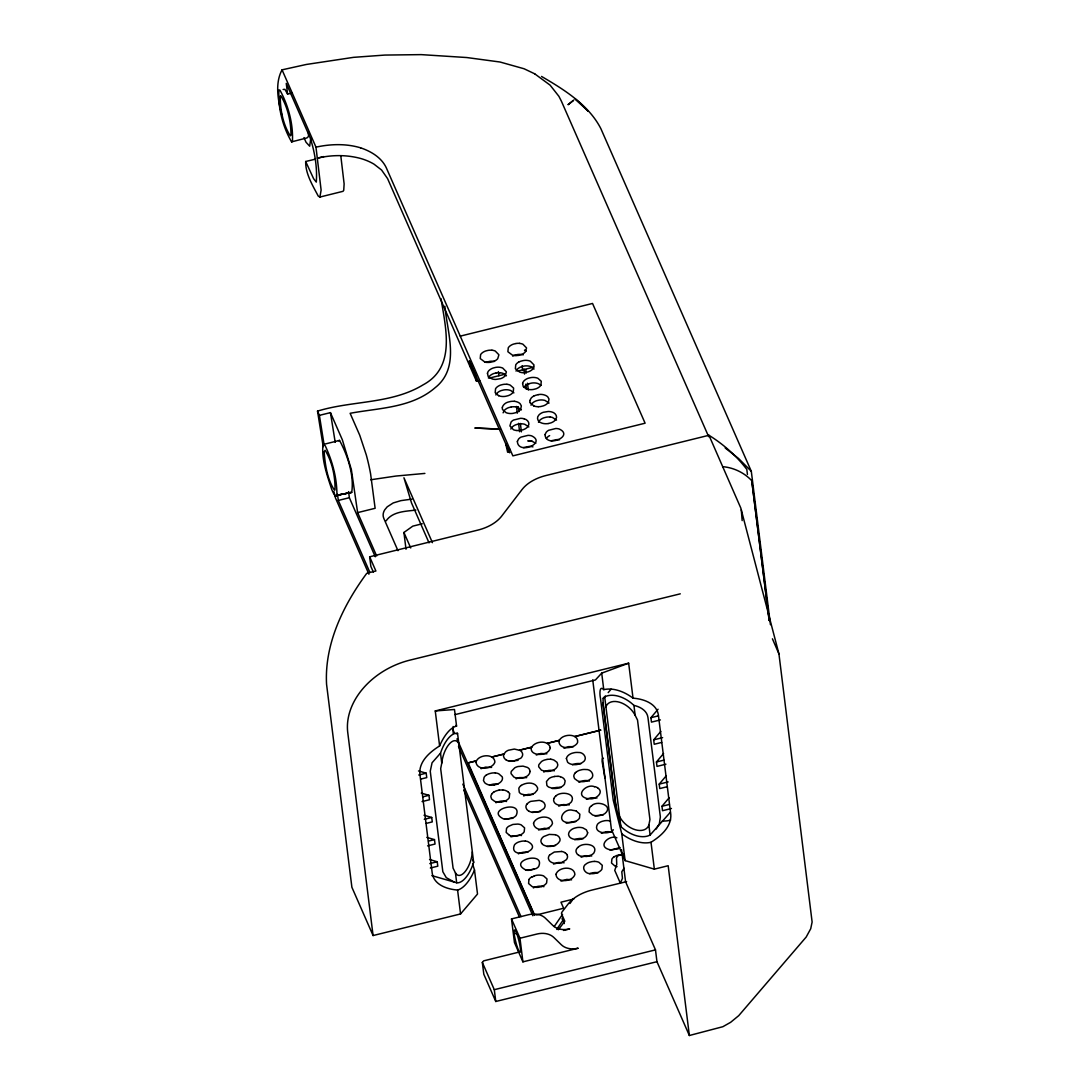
<?xml version="1.0" encoding="UTF-8"?>
<svg xmlns="http://www.w3.org/2000/svg" width="1090" height="1090" viewBox="0 0 1090 1090"><rect width="100%" height="100%" fill="white"/><g stroke="black" fill="none" stroke-linecap="round" stroke-linejoin="round"><path stroke-width="1.5" d="M656.221 829L659.368 823.659L660.363 816.969L647.951 717.479C647.065 710.598 640.116 706.729 633.93 705.407A25.887 16.595 40.2 0 0 604.678 696.905L603.083 698.254L603.138 704.63L615.564 804.12L620.85 826.533A25.887 16.582 40.2 0 0 650.103 835.035L670.391 812.241M456.288 733.911L457.541 733.325L473.646 862.394A25.887 11.336 -73.8 0 1 456.683 882.791L431.858 875.624M514.017 933.639L514.126 931.255A11.499 1.649 76.1 0 1 518.281 938.381A11.499 1.649 76.1 0 1 520.012 952.306A11.499 1.649 76.1 0 1 515.039 938.613L514.017 933.639L517.055 933.585M604.678 696.905L620.85 826.533M453.154 726.499L453.086 730.831A24.103 3.325 76.4 0 0 453.317 733.393M503.103 412.824L504.288 410.48A9.646 6.09 -7.1 0 1 506.727 408.518A9.347 5.9 -7.1 0 1 508.894 407.551L511.305 406.965M322.967 444.543C321.468 459.68 326.986 474.913 331.646 489.192A27.032 3.869 76.1 0 0 336.919 495.255L351.702 492.407C354.305 475.526 347.696 455.525 339.549 440.415L322.967 444.543L325.188 445.687C332.368 461.016 337.083 478.265 336.919 495.255L351.702 492.407M458.863 743.857A18.217 7.971 -73.8 0 0 449.353 743.925A18.217 7.971 -73.8 0 0 441.763 763.082L440.673 768.654L453.086 868.158L455.443 872.872L456.683 882.791M650.103 835.035L648.863 825.116L649.94 819.544L637.527 720.054L635.17 715.34A18.217 11.663 40.2 0 0 619.433 702.192A18.217 11.663 40.2 0 0 605.917 706.824M314.956 159.263L305.677 161.497C305.391 173.8 312.694 185.477 318.266 196.118L319.915 197.045L342.996 191.322L343.732 190.314L344.127 183.897L340.802 155.843M510.815 429.065L511.769 427.525A9.66 6.09 -7.1 0 1 514.207 425.55A9.347 5.9 -7.1 0 1 516.374 424.596L518.772 424.01A9.347 5.9 -7.1 0 1 522.492 423.874A9.66 6.09 -7.1 0 1 524.794 424.31L528.868 426.939M530.994 405.194L531.947 403.654A9.646 6.09 -7.1 0 1 534.386 401.692A9.347 5.886 -7.1 0 1 536.553 400.739L538.964 400.139A9.347 5.886 -7.1 0 1 542.67 400.016A9.646 6.09 -7.1 0 1 544.986 400.439L549.047 403.068M538.474 422.225L539.427 420.699A9.66 6.09 -7.1 0 1 541.866 418.724A9.347 5.9 -7.1 0 1 544.033 417.77L546.431 417.17A9.347 5.886 -7.1 0 1 550.15 417.048M488.388 377.944L488.783 377.167A9.674 6.104 -7.1 0 1 490.841 375.042A9.347 5.886 -7.1 0 1 493.933 373.489L496.345 372.889M495.868 394.989L496.25 394.212A9.674 6.104 -7.1 0 1 499.247 391.474A9.347 5.886 -7.1 0 1 501.414 390.52L503.825 389.934A9.347 5.886 -7.1 0 1 507.545 389.798A9.674 6.09 -7.1 0 1 510.883 390.602L513.908 392.863M516.047 371.118L516.442 370.341A9.674 6.104 -7.1 0 1 519.44 367.616A9.347 5.886 -7.1 0 1 521.592 366.662L524.004 366.063A9.347 5.9 -7.1 0 1 527.724 365.927A9.674 6.104 -7.1 0 1 531.075 366.731L534.086 368.992M528.963 879.575L528.582 883.5L532.002 886.483A9.674 6.104 -7.1 0 0 535.354 887.287A9.374 5.913 -7.1 0 0 539.059 887.165L541.471 886.565M534.713 73.82L524.086 68.765L500.065 62.021L466.779 57.538L421.19 54.623L384.852 55.072L353.542 57.348L306.276 64.474L282.051 69.842C274.544 83.753 278.236 101.384 281.997 115.676M319.915 197.045L321.114 190.096L315.977 147.136L282.051 69.842M554.183 926.582L562.535 914.387M569.961 903.528L572.945 899.236M556.731 929.402L563.23 919.919M508.948 451.832L509.834 449.23M546.349 438.521L546.908 437.744A9.66 6.09 -7.1 0 1 549.346 435.782L549.632 435.632M492.135 793.643L491.576 794.406A9.865 6.213 -7.1 0 0 490.868 796.776L491.604 799.052L494.615 801.313A9.674 6.104 -7.1 0 0 497.967 802.117M575.057 773.164L574.512 773.927A9.865 6.213 -7.1 0 0 573.79 776.298L574.525 778.573L577.537 780.835A9.674 6.104 -7.1 0 0 580.888 781.639A9.865 6.227 -7.1 0 0 584.608 781.503L587.019 780.903A9.905 6.254 -7.1 0 0 590.099 779.364C595.849 776.162 591.284 768.913 585.78 769.526A9.374 5.913 -7.1 0 0 582.074 769.649L579.676 770.249A9.347 5.9 -7.1 0 0 576.569 771.802M558.298 929.756L564.824 921.254L561.704 914.169A4.796 3.025 -7.1 0 1 562.072 911.949L568.053 904.141A38.341 24.184 -7.1 0 1 591.993 890.053L626.614 881.619M386.119 520.87C392.577 511.374 405.725 511.333 415.876 510.093M603.356 698.336L605.291 696.047M608.193 692.613L611.095 689.18M660.404 719.918L651.466 722.125L650.921 717.697L658.06 709.236M661.671 742.426L654.232 744.266L653.673 739.837L660.826 731.39M373.352 572.087L370.859 566.405L369.66 556.813L477.815 530.108A38.341 24.184 -7.1 0 0 501.741 516.033L521.987 489.614A38.341 24.184 -7.1 0 1 545.927 475.54L708.963 435.278L740.805 508.049L778.941 653.905L812.118 922.017L810.715 928.735L806.191 937.032L738.72 1015.662L730.654 1022.297L722.847 1026.712L689.357 1035.5L656.957 961.693L495.773 1001.492L483.81 974.242L482.339 962.429L483.688 960.849L518.677 952.197M665.922 764.199L656.998 766.406L656.439 761.978L663.578 753.531M667.203 786.721L659.763 788.561L659.205 784.132L666.344 775.671M671.454 808.494L662.516 810.701L661.971 806.273L669.11 797.825M369.66 556.813L375.9 571.01L371.295 572.141A71.872 54.813 -23.7 0 0 366.703 573.394C343.309 605.141 324.329 643.972 326.564 684.302L351.893 887.287L373.08 935.547L460.566 913.938L477.515 894.032L474.518 870.065L472.597 863.839M633.031 698.172A33.545 21.5 40.2 0 0 603.765 689.67C599.037 684.493 599.759 695.515 600.454 698.063L613.248 800.264L621.75 833.768A33.545 21.5 40.2 0 0 651.003 842.27C660.649 836.248 671.631 826.928 670.786 814.407L658.374 714.904C656.589 703.268 643.25 698.881 633.031 698.172L628.658 663.197L601.707 673.143L595.426 679.956L455.034 714.618M527.247 803.861L527.942 803.139A9.865 6.213 -7.1 0 1 530.735 801.368L539.155 800.373A9.646 6.09 -7.2 0 1 542.234 801.395M549.687 854.969L554.292 852.039L561.595 851.481M624.025 868.24L621.791 871.809L622.444 878.308L620.346 883.173L614.746 870.392L616.749 864.397L616.49 857.735L618.098 855.704L623.63 853.756M283.127 89.475L284.899 89.339L287.597 94.094L292.338 92.923M457.541 733.325A25.887 11.35 -73.8 0 0 440.51 753.163L432.062 762.782L430.25 771.23L442.84 871.727L446.287 877.682L454.503 882.205M555.587 796.313C560.11 790.795 576.528 792.907 571.446 801.845A9.646 6.09 -7.1 0 1 569.007 803.807L564.443 805.374L558.421 805.06A9.646 6.09 -7.1 0 1 555.614 803.712A9.374 5.913 -7.1 0 1 554.36 802.431L553.706 800.946A9.374 5.913 -7.1 0 1 553.979 798.657M578.027 847.421C582.537 841.902 598.969 844.014 593.887 852.952A9.646 6.09 -7.1 0 1 591.434 854.914L586.87 856.468L580.847 856.168A9.646 6.09 -7.1 0 1 578.79 855.377M613.357 829.803C608.833 835.322 592.415 833.223 597.497 824.272A9.646 6.09 -7.1 0 1 599.01 822.896A9.347 5.9 -7.1 0 1 602.102 821.356L604.514 820.756A9.388 5.913 -7.1 0 1 608.22 820.634L610.536 821.056M406.011 549.251L403.927 532.465L412.81 526.129L422.28 523.786M620.019 847.502L612.021 849.832A9.646 6.09 -7.1 0 1 608.506 849.342C597.306 845.745 609.528 834.422 616.885 837.828M439.611 745.942L435.251 710.952L454.489 709.495L456.56 726.076A33.545 14.77 -73.7 0 0 439.611 745.928C429.964 751.964 418.982 761.283 419.827 773.805L432.24 873.294C434.024 884.944 447.363 889.331 457.582 890.026A33.545 14.756 -73.6 0 0 474.518 870.052M521.279 785.454C525.966 782.252 534.972 781.625 537.506 787.716A9.374 5.913 -7.2 0 1 537.275 790.1L534.822 793.016L530.544 794.91A9.66 6.09 -7.1 0 1 526.838 795.346L521.32 794.038A9.374 5.913 -7.1 0 1 519.249 792.226L518.826 788.356A9.66 6.09 -7.1 0 1 521.252 785.372M591.529 805.864C596.898 799.856 614.079 805.592 605.059 813.426A9.374 5.913 -7.1 0 1 601.966 814.979L599.568 815.565A9.347 5.9 -7.1 0 1 597.075 815.77A9.674 6.104 -7.1 0 1 592.497 814.911L589.091 811.927L589.458 808.003A9.674 6.104 -7.1 0 1 591.489 805.796M538.569 829.994L544.36 828.291L549.142 828.741M510.91 836.82L519.194 835.144A9.674 6.104 -7.1 0 1 521.497 835.567M566.201 823.168L574.485 821.492A9.674 6.104 -7.1 0 1 575.67 821.656M523.609 795.918L528.159 794.378L533.065 794.419M553.516 864.07L558.08 862.517L562.971 862.544A9.674 6.104 -7.1 0 1 564.102 862.817M560.996 881.101L566.8 879.398L571.582 879.848M481.003 768.682L485.568 767.128L491.59 767.428M536.294 755.029L540.844 753.476L546.867 753.79M563.939 748.203L568.503 746.65L573.394 746.691M558.72 806.137L563.285 804.583L569.307 804.883M586.365 799.311L590.93 797.757L595.821 797.798A9.674 6.104 -7.1 0 1 596.952 798.057M581.161 857.244L585.712 855.691L591.734 855.991M291.589 141.864L292.42 141.509C293.373 124.028 288.332 105.485 279.953 90.17L278.986 89.925C277.705 107.324 282.719 126.794 291.589 141.864L306.998 137.899L308.497 136.468L308.552 132.122M504.479 819.271L512.899 818.263M526.906 870.379L534.155 869.221M523.418 447.622L529.44 446.396A9.66 6.09 -7.1 0 1 532.969 446.9M551.077 440.796L557.099 439.57A9.66 6.09 -7.1 0 1 559.511 439.801M509.684 761.338L518.104 760.343M532.111 812.445L540.545 811.45M609.841 849.9L618.262 848.892M594.881 815.824L603.301 814.829M547.071 846.508L555.491 845.513M338.5 440.755L339.549 440.415M529.072 383.694L531.484 383.108A9.347 5.886 -7.1 0 1 535.204 382.971A9.674 6.09 -7.1 0 1 538.542 383.775L541.008 385.356M534.114 875.897L536.539 875.297A9.374 5.913 -7.1 0 1 539.019 875.106A9.674 6.104 -7.1 0 1 543.569 875.897L547.017 878.962L546.621 882.873A9.674 6.104 -7.1 0 1 544.564 885.012A9.374 5.913 -7.1 0 1 541.471 886.565M323.934 156.565L317.353 158.186C331.619 154.794 346.634 154.657 360.817 158.513A58.165 36.692 -7.1 0 1 374.006 164.154L381.568 170.013L387.577 178.597L476.48 381.268L479.723 380.478M460.293 336.129L592.538 303.456L645.103 423.206L512.859 455.865L386.187 167.547C381.309 157.423 370.954 151.319 360.64 147.845M470.076 366.553L469.395 361.035L509.67 452.8L505.719 443.807L507.654 452.296M441.055 298.728C445.715 328.458 456.015 367.235 423.097 384.852C391.283 404.227 352.247 400.439 317.517 411.107L319.384 415.358L330.434 412.633L342.355 439.829L351.375 469.667L357.629 512.613L376.663 555.995M489.301 378.107L505.229 374.17M517.886 371.036L534.086 367.058M337.532 494.329L338.295 500.446L349.345 497.708L375.273 556.772M357.629 512.613L375.123 508.294L370.6 473.891A34.24 4.905 76.1 0 0 366.294 454.925L359.741 435.237L350.122 413.301C378.966 407.905 411.625 408.055 435.114 387.713C460.648 367.603 447.254 332.777 444.856 306.195M435.251 710.952L628.658 663.197M418.751 775.017L426.19 773.178L426.749 777.606L420.794 779.077M468.128 762.877L476.371 760.847L468.128 762.891L499.942 836.153M650.921 717.697L658.36 715.857M423.002 796.79L428.956 795.319L429.514 799.747L422.062 801.586M653.673 739.837L662.611 737.63M424.282 819.312L431.722 817.473L432.267 821.901L426.313 823.372M656.439 761.978L663.892 760.139M428.534 841.085L434.488 839.613L435.033 844.042L427.593 845.881M659.205 784.132L668.143 781.925M429.801 863.593L437.24 861.754L437.798 866.182L430.359 868.022M661.971 806.273L669.41 804.434M592.728 679.847L611.395 829.408L625.101 860.623L654.354 869.139L668.17 865.719L689.357 1035.5M573.844 899.005L560.969 902.193L563.625 908.243L536.335 914.973M511.496 918.925L519.971 938.231L536.961 934.035A19.17 14.62 -23.7 0 1 553.843 937.482L561.323 944.758A19.17 14.62 -23.7 0 0 578.204 948.205L522.914 961.857L514.453 942.55L511.496 918.925L528.486 914.728A19.17 14.62 -23.7 0 1 545.368 918.175L552.848 925.465A19.17 14.62 -23.7 0 0 569.729 928.898L563.503 930.438M482.339 962.429L494.301 989.679L655.485 949.88L656.957 961.693M335.121 495.691L351.389 492.326M680.283 593.832L409.922 660.131A71.899 54.827 -23.7 0 0 347.751 732.548L373.08 935.547M515.843 343.541L513.431 344.127A9.865 6.227 -7.1 0 0 510.338 345.68A9.674 6.104 -7.1 0 0 508.267 347.819L507.885 351.743L512.355 355.081A9.646 6.09 -7.1 0 0 515.883 355.585M518.377 355.394L520.775 354.795A9.347 5.886 -7.1 0 0 523.868 353.242A9.646 6.09 -7.1 0 0 525.38 351.866L526.565 347.942L522.9 344.195A9.674 6.104 -7.1 0 0 519.562 343.404M538.269 394.648L535.871 395.248A9.347 5.886 -7.1 0 0 533.705 396.201M548.284 423.533L550.695 422.947A9.865 6.227 -7.1 0 0 553.788 421.394A9.674 6.104 -7.1 0 0 555.859 419.255C557.985 416.162 554.946 412.551 551.772 411.979A9.646 6.09 -7.1 0 0 548.243 411.489L543.351 412.279A9.347 5.9 -7.1 0 0 540.245 413.832A9.646 6.09 -7.1 0 0 538.746 415.208C536.144 417.756 537.997 421.966 541.226 422.866A9.674 6.104 -7.1 0 0 544.564 423.669A9.865 6.227 -7.1 0 0 548.147 423.574M546.948 759.444L544.537 760.03A9.905 6.254 -7.1 0 0 541.457 761.583L538.991 764.499A9.374 5.913 -7.1 0 0 538.76 766.883L541.485 770.18L545.777 771.42M549.483 771.298L551.881 770.698A9.347 5.9 -7.1 0 0 554.987 769.145A9.646 6.09 -7.1 0 0 556.5 767.769L557.044 767.019A9.865 6.227 -7.1 0 0 557.767 764.649L557.031 762.373L554.02 760.111A9.646 6.09 -7.1 0 0 550.654 759.253M494.192 784.95L496.604 784.35A9.374 5.913 -7.1 0 0 499.697 782.797A9.66 6.09 -7.1 0 0 501.196 781.435L501.768 780.672A9.865 6.213 -7.1 0 0 502.395 779.091A9.66 6.09 -7.1 0 0 502.149 776.748L498.73 773.764A9.66 6.09 -7.1 0 0 495.337 772.919M554.428 776.475L552.017 777.075A9.374 5.913 -7.1 0 0 548.938 778.614L546.471 781.53L546.88 785.4A9.374 5.913 -7.1 0 0 548.965 787.212L553.257 788.465A9.905 6.254 -7.1 0 0 556.963 788.329L559.361 787.743A9.865 6.227 -7.1 0 0 562.467 786.19A9.674 6.104 -7.1 0 0 564.525 784.051L565.165 780.89L563.952 778.737A9.865 6.227 -7.1 0 0 561.486 777.143L560.451 776.775M499.138 790.127L496.727 790.727A9.374 5.913 -7.1 0 0 493.647 792.267M501.673 801.981L504.084 801.382A9.905 6.254 -7.1 0 0 507.177 799.842A9.674 6.104 -7.1 0 0 509.234 797.703L509.63 793.779M605.89 831.833L603.479 832.419A9.347 5.9 -7.1 0 0 601.326 833.373M315.977 147.136C330.638 143.962 346.13 143.471 360.613 147.831M370.682 479.777L395.97 476.044L424.896 473.414M527.642 440.905L528.759 440.878A9.66 6.09 -7.1 0 1 532.274 441.355L535.789 443.33M506.659 819.203L513.717 817.459A9.646 6.09 -7.1 0 0 516.156 815.497C523.35 799.433 485.05 809.502 503.13 818.713A9.646 6.09 -7.1 0 0 506.578 819.23M529.1 870.311L536.144 868.567A9.646 6.09 -7.1 0 0 538.596 866.605C545.79 850.541 507.477 860.61 525.571 869.82M499.874 429.188L474.831 428.029L500.051 429.079M722.752 466.67C733.72 467.637 744.266 472.679 751.787 480.731L769.227 620.455M594.445 786.721C587.088 783.315 574.88 794.651 586.066 798.234A9.646 6.09 -7.1 0 0 589.595 798.725C595.358 800.005 604.936 792.335 597.552 787.798M580.875 763.722L579.689 763.559A9.905 6.254 -7.1 0 0 575.983 763.695L573.572 764.281A9.865 6.227 -7.1 0 0 572.441 764.717M609.596 831.697L611.912 832.133M589.472 781.026L587.169 780.59A9.374 5.913 -7.1 0 0 583.45 780.726L581.052 781.312A9.347 5.9 -7.1 0 0 578.885 782.279M526.715 777.633L519.453 777.592A9.66 6.09 -7.1 0 0 516.129 778.887M555.246 834.708L549.224 834.409L543.719 836.548A9.633 6.077 -7.1 0 0 541.021 840.254A9.347 5.9 -7.1 0 0 541.035 841.848L541.676 843.333M508.349 760.779L509.466 761.052A9.865 6.213 -7.1 0 0 513.118 761.229L520.679 758.286A9.674 6.104 -7.1 0 0 522.328 756.024A9.374 5.913 -7.2 0 0 522.56 753.653L521.906 752.154A9.374 5.913 -7.1 0 0 519.835 750.342L514.317 749.062L508.308 750.274A9.865 6.227 -7.1 0 0 505.501 752.046L503.866 754.294A9.374 5.913 -7.1 0 0 503.635 756.664L504.288 758.163A9.374 5.913 -7.2 0 0 506.36 759.975M525.625 350.476L524.494 350.149L526.048 351.321M418.492 770.943L426.19 773.178M421.258 793.084L428.956 795.319M424.024 815.225L431.722 817.473M426.79 837.379L434.488 839.613M429.542 859.52L437.24 861.754M603.41 758.245L602.293 758.722L602.075 761.188L604.923 778.028M484.696 361.921L480.227 358.569L480.608 354.645A9.674 6.104 -7.1 0 1 482.679 352.506A9.865 6.227 -7.1 0 1 485.772 350.953L488.184 350.367A9.865 6.227 -7.1 0 1 491.903 350.231M517.328 407.265L521.388 409.894M524.113 418.819C527.288 419.391 530.326 422.988 528.2 426.081A9.674 6.104 -7.1 0 1 526.129 428.22A9.865 6.227 -7.1 0 1 523.037 429.773L520.625 430.359A9.865 6.227 -7.1 0 1 516.905 430.495M533.746 405.834L530.312 402.85M498.607 395.629L495.173 392.645L495.569 388.721A9.674 6.104 -7.1 0 1 498.566 385.996A9.347 5.9 -7.1 0 1 500.732 385.029L503.13 384.443A9.347 5.9 -7.1 0 1 506.85 384.307M576.447 811.205L579.866 814.203L579.485 818.127A9.674 6.104 -7.1 0 1 576.487 820.852A9.347 5.9 -7.1 0 1 574.321 821.805L571.923 822.405A9.374 5.913 -7.1 0 1 568.203 822.528C555.369 821.955 563.762 807.227 573.095 810.415A9.674 6.104 -7.1 0 1 576.419 811.137M509.561 835.39L506.155 832.406L506.537 828.468A9.674 6.104 -7.1 0 1 508.594 826.343L512.872 824.449L517.805 824.067A9.674 6.104 -7.1 0 1 521.156 824.857L524.59 827.855L524.195 831.779A9.674 6.104 -7.1 0 1 521.197 834.504A9.374 5.913 -7.1 0 1 519.044 835.458L516.633 836.057A9.374 5.913 -7.1 0 1 512.913 836.18M541.526 76.436C563.966 89.503 588.709 104.831 600.903 128.729L751.31 471.302L770.439 624.693M534.754 73.848L550.109 85.156L558.898 96.315L561.445 101.288L708.677 436.695M725.204 447.976L738.529 458.454L751.31 471.302M455.947 725.368L456.56 726.076M506.428 375.818L503.417 373.557A9.674 6.104 -7.1 0 0 500.16 372.739M556.527 420.1L552.453 417.47A9.66 6.09 -7.1 0 0 550.232 417.02M751.732 480.663L769.145 620.455M305.677 161.497L313.634 178.733L316.291 182.098C317.381 167.615 314.792 151.919 310.187 137.885L286.261 83.385L287.597 94.094M772.428 638.808L778.941 653.905M566.773 854.369L567.427 855.854A9.347 5.9 -7.1 0 1 567.195 858.239A9.646 6.09 -7.1 0 1 566.241 859.778L561.636 862.708L555.519 863.43A9.633 6.077 -7.1 0 1 551.227 862.176A9.347 5.9 -7.1 0 1 549.156 860.364L548.502 858.879A9.374 5.913 -7.1 0 1 548.733 856.495A9.633 6.077 -7.1 0 1 549.66 854.928M303.96 137.599L306.017 142.231L309.683 146.196L310.773 138.239M469.34 361.049L475.785 375.737L476.534 381.255M655.485 949.88L625.578 881.755L621.572 849.655M432.43 542.67L403.94 477.761L411.543 502.994L429.051 542.875M403.927 532.465L410.726 547.97M564.225 923.584L562.345 919.333A4.796 3.025 -7.1 0 1 562.208 918.23M499.942 836.139L534.727 915.382M452.868 729.578L454.23 732.671M456.942 738.856L534.277 915.028M458.495 746.35L532.846 915.75M338.295 500.446L369.769 572.141M462.828 784.132L520.993 916.635M368.938 574.226L335.475 497.967L333.853 491.508M463.686 790.032L519.262 916.663M397.959 550.682L383.816 518.404A20.914 13.189 -7.1 0 1 384.743 509.807L387.223 506.823L393.231 502.94L400.82 500.664A261.709 165.081 -7.1 0 1 411.952 499.152M473.646 862.394L472.788 859.438M335.216 442.336L330.434 412.633M324.139 444.979L319.384 415.358M323.212 446.696L317.517 411.107M741.295 509.902L742.167 520.584M747.44 474.436L746.8 469.381A217.046 165.544 -23.7 0 0 708.963 435.278M633.93 705.407L635.17 715.34M651.003 842.27L654.354 869.139M601.707 673.143L603.765 689.67M621.75 833.768L625.101 860.623M603.07 702.641L615.973 806.041M525.789 369.714L526.211 373.08M527.478 383.217L528.323 389.961M523.922 369.047L524.549 374.088M525.816 384.157L526.443 389.198M522.124 365.736L522.628 369.878M518.268 406.652L518.908 411.693M520.366 423.451L521.415 431.844M516.469 406.447L517.3 413.192M518.567 423.329L519.617 431.763M498.375 371.581L498.879 375.737M519.971 938.231L522.914 961.857M494.301 989.679L495.773 1001.492M440.51 753.163L441.75 763.095M457.582 890.026L460.566 913.938M348.582 491.604L349.345 497.708M472.338 851.876A18.217 7.971 -73.8 0 1 465.253 871.455A18.217 7.971 -73.8 0 1 455.443 872.872M670.609 820.089A33.545 21.487 40.2 0 1 662.298 820.961M648.863 825.116A18.217 11.663 40.2 0 1 635.347 829.749A18.217 11.663 40.2 0 1 619.611 816.601M554.347 770.821A9.674 6.104 -7.1 0 0 552.044 770.385A9.865 6.227 -7.1 0 0 548.325 770.507L545.927 771.107A9.905 6.254 -7.1 0 0 543.774 772.061M553.924 798.52A9.646 6.09 -7.1 0 1 555.559 796.259M528.705 811.096A9.646 6.09 -7.2 0 0 532.996 812.336L539.209 811.6L543.815 808.671A9.646 6.09 -7.2 0 0 545 806.341A9.374 5.913 -7.1 0 0 544.986 804.747L544.332 803.262A9.374 5.913 -7.1 0 0 542.261 801.45M527.138 803.834A9.646 6.09 -7.2 0 0 526.197 805.374A9.374 5.913 -7.1 0 0 526.075 807.772L526.729 809.257A9.374 5.913 -7.1 0 0 528.8 811.069M502.817 789.923A9.674 6.104 -7.1 0 1 505.12 790.359L506.196 790.795A9.865 6.227 -7.1 0 1 507.967 791.776M507.954 791.722A9.674 6.104 -7.1 0 1 509.616 793.711M501.495 802.022A9.905 6.254 -7.1 0 1 497.776 802.158M547.125 759.403A9.905 6.254 -7.1 0 1 550.859 759.267M492.108 793.575A9.674 6.104 -7.1 0 1 493.62 792.198M508.226 760.806A9.674 6.104 -7.1 0 1 506.237 759.989M594.513 786.639A9.646 6.09 -7.1 0 1 597.606 787.729M486.167 775.235A9.905 6.254 -7.1 0 1 489.246 773.682L491.672 773.096A9.905 6.254 -7.1 0 1 495.378 772.96M490.377 785.113A9.66 6.09 -7.1 0 1 488.075 784.677L487.135 784.282A9.865 6.227 -7.1 0 1 484.682 782.688L483.469 780.535L484.096 777.374A9.66 6.09 -7.1 0 1 486.031 775.222M497.939 784.2A9.674 6.104 -7.1 0 0 496.754 784.037A9.905 6.254 -7.1 0 0 493.048 784.173L490.636 784.759A9.905 6.254 -7.1 0 0 489.519 785.195M528.759 440.878A9.66 6.09 -7.1 0 1 532.288 441.368M605.727 831.861A9.347 5.9 -7.1 0 1 609.433 831.738M575.03 773.096A9.674 6.104 -7.1 0 1 576.542 771.72M549.646 771.257A9.347 5.9 -7.1 0 1 545.94 771.379M554.279 776.516A9.374 5.913 -7.1 0 1 558.012 776.38M558.107 776.271A9.674 6.104 -7.1 0 1 560.41 776.707M594.282 861.386A9.674 6.104 -7.1 0 1 598.846 862.245L602.293 865.31L601.912 869.221A9.674 6.104 -7.1 0 1 598.914 871.959A9.347 5.9 -7.1 0 1 596.761 872.913L594.35 873.499A9.374 5.913 -7.1 0 1 590.644 873.635C585.139 874.235 580.575 867 586.325 863.798A9.374 5.913 -7.1 0 1 589.418 862.245L591.816 861.659A9.347 5.9 -7.1 0 1 594.309 861.454M552.289 788.574A9.374 5.913 -7.1 0 1 553.407 788.138L555.805 787.552A9.374 5.913 -7.1 0 1 559.388 787.457M559.524 787.416A9.66 6.09 -7.1 0 1 560.71 787.579M506.537 801.504A9.646 6.09 -7.1 0 0 503.008 801.014A9.374 5.913 -7.1 0 0 500.528 801.204L498.116 801.79A9.374 5.913 -7.1 0 0 495.964 802.744M494.342 784.909A9.374 5.913 -7.1 0 1 490.636 785.032M499.002 790.168A9.374 5.913 -7.1 0 1 502.708 790.032M623.18 854.696A9.374 5.927 -7.1 0 0 619.461 854.819L617.063 855.418A9.347 5.9 -7.1 0 0 613.97 856.972M516.81 430.523A9.674 6.104 -7.1 0 1 513.458 429.732L509.902 425.958L511.087 422.034A9.646 6.09 -7.1 0 1 513.526 420.059L520.584 418.315A9.646 6.09 -7.1 0 1 524.181 418.792M538.215 406.72A9.674 6.104 -7.1 0 1 533.637 405.862M530.176 402.823A9.674 6.104 -7.1 0 1 529.931 400.466M533.582 396.147A9.674 6.104 -7.1 0 0 531.13 398.123L530.707 398.926A9.865 6.213 -7.2 0 0 530.081 400.507M538.31 406.693A9.347 5.9 -7.1 0 0 540.817 406.502L543.215 405.902A9.347 5.886 -7.1 0 0 546.308 404.349A9.674 6.104 -7.1 0 0 548.379 402.224L549.006 399.063L547.793 396.896A9.865 6.213 -7.1 0 0 545.341 395.316L544.292 394.948A9.674 6.104 -7.1 0 0 540.735 394.376A9.347 5.9 -7.1 0 0 538.269 394.648M502.367 407.279A9.674 6.104 -7.1 0 0 502.613 409.622L506.087 412.66A9.674 6.104 -7.1 0 0 509.425 413.464A9.347 5.9 -7.1 0 0 513.158 413.328L515.556 412.729A9.347 5.9 -7.1 0 0 517.723 411.775A9.674 6.104 -7.1 0 0 520.72 409.05L521.347 405.889L520.134 403.736A9.865 6.227 -7.2 0 0 517.682 402.128L516.633 401.774A9.674 6.104 -7.1 0 0 514.303 401.27M502.408 407.333A9.865 6.213 -7.1 0 1 503.049 405.753L503.607 404.99A9.674 6.104 -7.1 0 1 506.019 402.946A9.347 5.9 -7.1 0 1 508.213 402.06L510.611 401.474A9.347 5.9 -7.1 0 1 514.33 401.338M498.498 395.656A9.674 6.104 -7.1 0 0 501.85 396.447A9.347 5.9 -7.1 0 0 505.678 396.297L508.076 395.697A9.347 5.9 -7.1 0 0 510.243 394.744A9.674 6.104 -7.1 0 0 513.24 392.019L513.622 388.081L510.202 385.111A9.674 6.104 -7.1 0 0 506.959 384.28M522.056 372.576A9.646 6.09 -7.1 0 1 519.753 372.14L515.366 368.774L515.747 364.85A9.646 6.09 -7.1 0 1 518.636 362.098M522.137 372.562A9.347 5.9 -7.1 0 0 525.857 372.426L528.255 371.826A9.347 5.9 -7.1 0 0 530.421 370.873A9.646 6.09 -7.1 0 0 532.86 368.911L534.045 364.986L530.38 361.24A9.646 6.09 -7.1 0 0 525.789 360.327A9.347 5.9 -7.1 0 0 523.309 360.572L520.911 361.171A9.347 5.9 -7.1 0 0 518.745 362.125M617.09 866.645A9.674 6.104 -7.1 0 1 614.923 866.019L611.517 863.035L611.899 859.097A9.674 6.104 -7.1 0 1 613.929 856.89M484.614 361.935A9.646 6.09 -7.1 0 0 486.917 362.37A9.347 5.9 -7.1 0 0 490.718 362.221L493.116 361.621A9.347 5.9 -7.1 0 0 495.282 360.667A9.646 6.09 -7.1 0 0 497.721 358.705L498.907 354.781L495.242 351.034A9.674 6.104 -7.1 0 0 491.999 350.203M518.554 355.34A9.347 5.886 -7.1 0 1 516.047 355.544M517.396 407.251A9.646 6.09 -7.1 0 0 515.093 406.815A9.347 5.9 -7.1 0 0 511.292 406.965M523.922 387.386A9.674 6.09 -7.2 0 1 526.92 384.661A9.347 5.886 -7.1 0 1 529.072 383.694M496.168 372.944A9.347 5.886 -7.1 0 1 499.888 372.807M577.904 847.393A9.646 6.09 -7.1 0 0 576.269 849.641A9.374 5.913 -7.1 0 0 576.147 852.053L576.801 853.538A9.347 5.9 -7.1 0 0 578.872 855.35M564.756 852.666A9.347 5.9 -7.1 0 1 566.814 854.465M561.568 851.426A9.646 6.09 -7.1 0 1 564.674 852.503M574.716 839.682A9.374 5.913 -7.1 0 1 575.833 839.246L578.245 838.66A9.347 5.9 -7.1 0 1 581.965 838.523A9.66 6.09 -7.1 0 1 583.15 838.687M529.018 870.338A9.646 6.09 -7.1 0 1 525.489 869.834M555.314 834.695A9.633 6.077 -7.1 0 1 557.29 835.512A9.347 5.9 -7.1 0 1 559.293 837.338L559.947 838.823A9.374 5.913 -7.1 0 1 559.715 841.194C556.758 846.576 548.951 847.707 543.746 845.145A9.374 5.913 -7.1 0 1 541.676 843.333M532.07 877.096A9.374 5.913 -7.1 0 1 534.223 876.142M528.936 879.507A9.674 6.104 -7.1 0 1 531.934 876.782M525.38 841.085A9.646 6.09 -7.1 0 1 527.683 841.521C545.545 850.895 507.381 860.719 514.562 844.75A9.646 6.09 -7.1 0 1 516.074 843.374A9.388 5.913 -7.1 0 1 519.167 841.834L521.579 841.235A9.388 5.913 -7.1 0 1 525.285 841.099M512.804 836.207A9.674 6.104 -7.1 0 1 509.452 835.417M518.39 853.851A9.374 5.913 -7.1 0 1 520.543 852.898L522.955 852.312A9.374 5.913 -7.1 0 1 525.448 852.107A9.66 6.09 -7.1 0 1 527.86 852.339M598.097 872.763A9.674 6.104 -7.1 0 0 596.911 872.6A9.347 5.9 -7.1 0 0 593.192 872.722L590.794 873.322A9.374 5.913 -7.1 0 0 589.676 873.758M523.241 354.877A9.674 6.104 -7.1 0 0 520.938 354.441A9.865 6.227 -7.1 0 0 517.219 354.577L514.807 355.177A9.865 6.227 -7.1 0 0 512.654 356.13M515.992 343.5A9.865 6.227 -7.1 0 1 519.712 343.364M494.465 361.444A9.674 6.104 -7.1 0 0 493.28 361.281A9.865 6.227 -7.1 0 0 489.56 361.403L487.148 362.003A9.865 6.227 -7.1 0 0 486.031 362.439M543.937 886.674A9.674 6.104 -7.1 0 0 541.621 886.238A9.374 5.913 -7.1 0 0 537.915 886.374L535.503 886.974A9.374 5.913 -7.1 0 0 533.351 887.928M324.152 451.737C325.093 464.762 327.232 479.069 334.426 490.173L335.025 489.873C335.27 476.521 332.232 461.724 325.133 450.252L324.152 451.737M487.462 373.257L488.116 376.322L492.176 378.952A9.646 6.09 -7.1 0 0 495.691 379.443L500.596 378.666A9.347 5.9 -7.1 0 0 502.762 377.712A9.646 6.09 -7.1 0 0 505.201 375.737L506.387 371.813L502.722 368.066A9.646 6.09 -7.1 0 0 499.356 367.221A9.347 5.9 -7.1 0 0 495.65 367.398L493.252 367.998A9.347 5.9 -7.1 0 0 490.159 369.551A9.646 6.09 -7.1 0 0 488.075 371.622L487.462 373.257M475.989 761.91C476.616 770.916 492.557 769.649 494.915 762.06C494.288 753.067 478.36 754.348 475.989 761.91M522.601 383.462L523.241 386.528L526.266 388.803A9.674 6.104 -7.1 0 0 530.83 389.661A9.347 5.9 -7.1 0 0 533.337 389.457L535.735 388.871A9.347 5.9 -7.1 0 0 537.901 387.917A9.674 6.09 -7.1 0 0 540.899 385.179L541.28 381.255L537.861 378.271A9.674 6.104 -7.1 0 0 534.509 377.481A9.347 5.886 -7.1 0 0 530.789 377.617L528.391 378.203A9.347 5.886 -7.1 0 0 526.225 379.156A9.674 6.104 -7.1 0 0 523.227 381.895L522.601 383.462M517.369 441.395C517.941 455.252 547.057 442.99 531.593 435.85A9.66 6.09 -7.1 0 0 528.064 435.36L521.006 437.104A9.66 6.09 -7.1 0 0 518.554 439.066L517.369 441.395M545.027 434.569C545.6 448.426 574.716 436.163 559.252 429.024A9.66 6.09 -7.1 0 0 555.805 428.506L548.665 430.278A9.66 6.09 -7.1 0 0 546.226 432.24L545.027 434.569M533.541 823.223C534.182 832.229 550.123 830.948 552.48 823.372C551.826 814.366 535.899 815.647 533.541 823.223M550.287 747.604C549.428 753.367 542.043 755.07 537.111 754.225A9.674 6.09 -7.1 0 1 534.005 753.135A9.374 5.913 -7.1 0 1 531.934 751.337L531.28 749.838A9.374 5.913 -7.1 0 1 531.511 747.468C534.849 740.996 548.216 739.674 550.287 747.604M558.911 741.432C559.265 749.375 571.433 748.912 575.97 744.634A9.674 6.104 -7.1 0 0 577.618 742.372C578.722 732.698 561.146 733.529 558.911 741.432M566.391 758.476L567.604 762.21A9.865 6.227 -7.1 0 0 570.07 763.804L571.106 764.172A9.646 6.09 -7.1 0 0 574.634 764.662A9.347 5.9 -7.1 0 0 577.128 764.472L579.539 763.872A9.374 5.913 -7.1 0 0 582.632 762.319C588.368 759.117 583.804 751.882 578.299 752.481A9.905 6.254 -7.1 0 0 574.594 752.618L572.196 753.204A9.865 6.227 -7.1 0 0 569.089 754.757A9.674 6.104 -7.1 0 0 567.032 756.896L566.391 758.476M555.968 874.33C556.622 883.336 572.55 882.055 574.907 874.466C574.267 865.474 558.325 866.741 555.968 874.33M587.673 832.774C586.365 839.573 576.787 841.071 571.392 838.319A9.374 5.913 -7.1 0 1 569.321 836.507L568.667 835.022A9.374 5.913 -7.1 0 1 568.694 833.523A9.646 6.09 -7.1 0 1 569.852 831.098L571.364 829.722A9.388 5.913 -7.1 0 1 574.457 828.182L576.855 827.582A9.347 5.9 -7.1 0 1 580.575 827.46A9.646 6.09 -7.1 0 1 582.878 827.882L586.379 829.844L587.673 832.774M530.121 771.461C529.399 776.829 522.764 778.628 518.118 778.246A9.633 6.063 -7.1 0 1 513.84 777.006L511.115 773.709A9.374 5.913 -7.1 0 1 511.346 771.325L514.753 767.823A9.66 6.09 -7.1 0 1 518.077 766.515L523.023 766.134L527.315 767.387A9.374 5.913 -7.1 0 1 529.386 769.199L530.121 771.461M280.293 96.233C280.103 109.64 283.032 124.519 290.294 135.841L290.989 135.31C291.003 121.917 287.842 107.406 280.92 95.947L280.293 96.233M573.517 100.348L568.19 104.586L573.517 100.348M504.016 754.021L491.863 757.019L504.016 754.035M531.648 747.195L519.508 750.193L531.648 747.209M559.293 740.369L547.139 743.366L559.293 740.382M600.685 730.15L574.798 736.54L600.685 730.164M587.033 109.94L574.989 98.768L588.232 111.221L587.033 109.94"/></g></svg>
